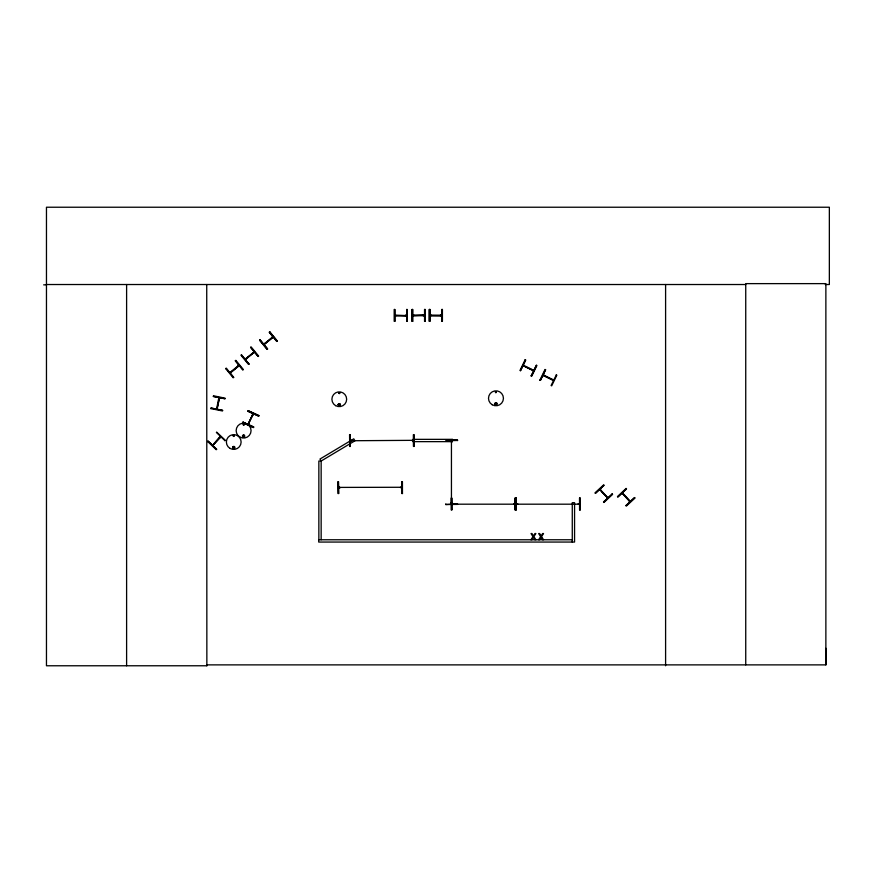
<?xml version="1.0" encoding="UTF-8"?>
<svg xmlns="http://www.w3.org/2000/svg" width="873" height="873" viewBox="0 0 873 873"><rect width="100%" height="100%" fill="white"/><g stroke="black" fill="none" stroke-linecap="round" stroke-linejoin="round"><path stroke-width="1.31" d="M825.269 284.522L829.35 284.522L829.35 207.228L46.465 207.228L46.465 665.772L206.857 665.772L206.748 664.877L825.869 664.877L825.989 648.301M231.094 372.138L230.559 371.887M239.115 365.612L230.352 372.913M245.608 359.458L254.512 352.059L245.215 359.174L246.557 358.759M272.987 337.229L271.863 337.535M216.624 409.131L217.432 407.844M218.937 397.553L218.599 398.699L219.21 398.95M630.022 501.833L622.143 493.19L630.12 501.735M630.339 501.309L622.449 492.907L622.94 494.227M451.45 441.924L451.439 440.603M451.854 441.913L451.908 440.636M451.439 503.852L451.428 502.542M452.039 503.721L451.898 502.564L451.374 502.783M233.124 435.725C234.248 438.05 234.564 434.121 233.233 435.605M233.397 435.987L234.106 435.9L233.44 435.813M244.233 424.638C243.152 422.117 242.683 426.635 244.189 424.474M339.979 404.766C337.753 407.364 339.259 401.722 339.968 405.159M210.906 408.662L211.037 408.018L222.615 410.332L222.495 410.976L210.917 408.608M213.35 396.429L213.481 395.785L225.048 398.153L224.928 398.743L213.35 396.429L224.939 398.721M216.613 408.968L218.828 397.782M219.472 397.651L217.061 409.022L219.418 397.892M451.843 440.723L451.919 441.673M451.843 503.852L452.989 503.666L453.043 504.278M248.161 424.136L253.083 413.671L248.052 424.365M248.543 424.584L249.132 423.449M253.497 413.9L252.974 415.035L252.526 414.588M606.68 497.206L606.779 497.13M630.415 501.451L629.095 500.829M243.349 424.213L243.916 424.649L243.338 424.311M339.783 393.407C338.495 390.711 339.139 395.633 339.695 392.697M495.406 391.846C495.799 394.552 497.414 390.318 495.395 392.021M495.351 403.468C497.348 406.611 495.526 400.751 495.613 404.428M216.777 408.073L217.355 408.007M242.989 422.052L242.716 422.641L253.454 427.552L253.727 426.952L242.956 422.117L253.661 427.104M248.172 410.703L247.899 411.303L258.67 416.137L258.91 415.613L248.172 410.703L258.888 415.668M248.194 424.256L253.432 414.009M520.472 370.665L525.557 360.003M524.313 366.202L524.226 365.558L524.215 366.147M532.377 370.261L532.716 369.748M531.188 375.881L536.328 365.241L536.917 365.525L531.755 376.154L531.166 375.859M531.319 375.936L536.469 365.307M539.918 380.115L545.036 369.465L545.625 369.759L540.463 380.377L539.874 380.093M540.311 380.312L545.549 369.716M544.141 375.968L544.141 375.237L544.13 375.827M552.293 379.93L552.849 379.46L552.402 379.908M553.591 379.82L553.329 380.355M451.908 503.808L451.396 503.688M413.507 440.745L412.438 440.276M401.809 487.811L400.5 487.407L401.809 487.407M406.523 315.589L394.869 315.12L396.266 315.589M405.585 315.71L405.454 315.077L406.643 315.186M412.722 315.186L414.031 315.186M429.942 315.186L431.131 315.077L431.011 315.71M440.439 315.186L441.749 315.186M212.554 445.317L220.4 436.478M219.614 437.209L220.88 436.838L212.696 445.23L220.312 436.565L219.505 437.264L219.931 437.831M531.853 539.765L533.403 537.266L534.92 539.765M539.514 539.765L541.064 537.266L542.58 539.765M530.959 539.765L532.934 536.644L531.013 533.523L531.963 533.523L533.458 535.978L534.963 533.523L535.869 533.523L533.916 536.6L535.869 539.765M538.619 539.765L540.605 536.644L538.674 533.523L539.623 533.523L541.118 535.978L542.635 533.523L543.53 533.523L541.576 536.6L543.541 539.765M244.167 436.686C243.796 432.975 242.137 438.868 244.287 435.943M338.866 392.697L338.713 393.265M338.779 404.264L338.669 405.116M231.236 372.193L229.915 372.52L238.853 365.241L238.187 366.311M239.093 365.732L230.177 372.891M253.377 352.376L253.53 353.03M263.908 343.995L264.246 344.497L273.227 337.12M272.016 337.338L272.201 337.96M350.259 440.745L413.376 440.33L412.307 440.341M338.571 487.407L401.558 487.276M338.571 487.811L339.641 487.931L339.63 487.276M515.048 504.19L513.859 504.31L513.979 503.666M517.613 504.179L516.423 504.288L517.613 503.765M579.388 504.234L578.264 503.721L579.541 504.179M424.54 315.72L412.907 315.72L412.962 315.12M424.529 315.186L423.34 315.077L423.46 315.71M412.754 315.655L424.278 315.12M238.045 365.743L238.264 366.42M207.676 441.585L208.123 441.116L216.69 449.246L216.242 449.726L207.709 441.552M224.83 440.679L225.278 440.21L216.679 432.113M220.727 436.773L212.783 445.263M603.68 484.842L595.004 492.852L595.451 493.332L604.072 485.257L595.397 493.278M600.591 490.495L600.733 489.862M603.614 502.095L612.257 494.042M617.833 496.923L626.421 488.815M625.952 505.62L634.584 497.566L635.031 498.046L626.356 506.067L625.952 505.62L634.606 497.588M451.385 502.695L451.439 503.732L451.439 440.734L451.439 441.793M250.627 347.345L251.129 346.93L258.626 356.053L258.124 356.479L250.649 347.334L258.19 356.424M225.692 368.668L226.205 368.253L233.702 377.376L233.189 377.791L225.736 368.635M235.328 360.756L235.83 360.342L243.327 369.465L242.825 369.879L235.328 360.756L242.89 369.825M245.215 359.174L254.25 351.754M264.77 343.373L263.853 344.126L272.791 336.782M273.151 337.022L264.017 344.519M249.001 363.976L248.489 364.39L240.992 355.256L241.505 354.842L248.936 364.019M244.014 424.889L243.458 425.031M243.251 435.507L243.109 436.62M254.021 351.863L253.257 352.419L253.716 352.79M513.891 503.743C516.489 503.688 512.713 503.634 513.979 504.267M423.46 315.12L423.165 315.72M523.462 365.263L533.719 370.316M533.556 370.785L523.2 365.798M599.915 489.164L607.892 497.719M412.438 440.221L412.351 440.8M338.811 487.276L339.881 487.396L339.641 487.931M401.569 487.876L400.62 487.407L401.645 487.363M578.472 503.721L579.541 503.776M406.403 315.71L394.869 315.655L406.654 315.72M430.193 315.12L441.629 315.186M440.69 315.12L440.396 315.72M441.509 315.71L429.974 315.655M351.328 440.865L351.448 440.221M233.746 446.845C232.829 450.413 235.121 444.881 233.244 448.045M351.448 440.734L350.51 440.81M452.29 439.948L457.539 439.97L457.55 440.57M452.301 440.439L457.55 440.407L445.732 440.647M349.637 446.452L350.302 446.441L350.226 434.634L349.571 434.634L349.691 446.452M413.54 446.441L414.195 446.441L414.118 434.634L413.464 434.634L413.54 446.441L413.551 434.634M338.811 487.341L339.761 487.396M339.761 487.811L338.811 487.876M338.604 493.518L337.949 493.518L337.873 481.71L338.528 481.7L338.604 493.518L338.364 481.7M402.508 493.507L401.853 493.518L401.776 481.7L402.431 481.7L402.453 493.507M580.163 498.068L579.508 498.068L579.574 509.887L580.239 509.876L580.163 498.068L580.185 509.887M457.55 503.972L445.743 504.539L445.743 503.885M451.799 504.19L452.869 503.721M516.423 503.776L517.493 503.765M445.743 504.485L457.55 504.408M513.859 504.201L514.917 504.19L451.919 504.19M517.493 504.179L516.423 504.19L579.421 504.19L578.472 504.256M451.832 509.897L451.177 509.897L451.155 498.09L451.767 498.09L451.832 509.897L451.679 498.09M43.65 284.849L46.465 284.838M46.465 284.522L745.738 284.522M406.643 309.479L407.298 309.479L407.298 321.297L406.643 321.297L406.731 309.479L406.807 321.297M412.722 321.297L412.056 321.297L412.056 309.479L412.722 309.479L412.634 321.297M424.529 321.297L425.184 321.297L425.184 309.479L424.529 309.479L424.605 321.297L424.693 309.479M412.842 315.186L424.409 315.186M441.76 315.72L430.193 315.655M394.836 321.297L394.181 321.297L394.181 309.479L394.836 309.479L394.803 321.297L394.749 309.479M572.273 539.765L318.71 539.765L318.71 542.057L574.565 542.057L574.565 502.684L572.273 502.684L572.273 542.057M339.281 392.795L339.182 393.461L339.532 392.861M211.015 408.095L222.604 410.408M543.377 374.932L553.646 379.984M553.307 380.41L543.082 375.357M495.788 392.479L496.224 391.912L495.744 392.392M247.965 411.15L258.703 416.061M242.738 422.597L253.476 427.497M525.404 366.682L531.504 369.639M545.33 376.35L551.43 379.319M216.373 432.43L224.885 440.625M208.069 441.171L216.58 449.366M601.432 491.324L606.058 496.29M607.684 498.09L599.74 489.666M269.724 331.915L277.221 341.048M269.386 332.198L276.883 341.321M260.012 339.903L267.509 349.025M259.674 340.175L267.171 349.309M241.374 354.951L248.87 364.074M226.14 368.308L233.637 377.431M579.672 498.068L579.748 509.887M516.096 498.079L516.172 509.887M515.605 498.079L515.736 509.887M515.168 498.079L515.157 509.897M401.853 481.7L402.017 493.507M350.062 434.634L350.215 446.452M825.869 664.877L825.869 283.627L745.738 283.627L745.738 664.877M665.597 284.522L665.597 665.772M441.924 309.479L441.924 321.297M429.865 309.479L429.865 321.297M429.341 309.479L429.341 321.297M425.129 309.479L425.129 321.297M412.558 309.479L412.558 321.297M412.111 309.479L412.111 321.297M321.155 539.765L321.155 461.02L319.976 459.045L353.751 438.824L354.94 440.8L321.155 461.02L318.852 461.02L318.852 539.765M206.737 284.522L206.857 665.772M126.607 284.522L126.607 665.772M232.72 447.271C234.019 451.33 235.874 444.412 232.72 447.271M242.574 435.845C243.883 439.905 245.739 432.986 242.574 435.845M338.255 404.494C339.553 408.553 341.408 401.624 338.255 404.494M494.936 403.544C496.235 407.604 498.101 400.674 494.936 403.544M525.11 359.796L520.002 370.447L520.537 370.709L525.699 360.08L525.11 359.796M556.319 374.954L551.092 385.539L551.681 385.822L556.843 375.204L556.243 374.91M612.202 493.976L603.505 501.975L603.952 502.455L612.595 494.402L612.148 493.922M626.083 488.454L617.484 496.541L617.888 496.988L626.53 488.935L626.083 488.454M260.132 339.793L259.63 340.219L267.127 349.342L267.629 348.927L260.067 339.848M269.768 331.882L269.266 332.297L276.763 341.43L277.265 341.016L269.768 331.882M516.259 498.079L515.005 498.079L515.081 509.897L516.336 509.887L516.259 498.079M429.942 309.479L429.287 309.479L429.287 321.297L429.942 321.297L429.942 309.479M442.415 309.479L441.749 309.479L441.749 321.297L442.415 321.297L442.415 309.479M452.269 439.348L412.896 439.348L412.896 441.64L452.269 441.64L452.269 439.348M335.592 405.639A7.377 7.377 0 0 0 346.657 399.245A7.377 7.377 0 0 0 335.592 392.85A7.377 7.377 0 0 0 335.592 405.639M338.702 405.749A1.146 1.146 0 0 0 340.415 404.766A1.146 1.146 0 0 0 338.702 403.773A1.146 1.146 0 0 0 338.702 405.749M230.057 448.416A7.377 7.377 0 0 0 241.123 442.033A7.377 7.377 0 0 0 230.057 435.638A7.377 7.377 0 0 0 230.057 448.416M233.178 448.536A1.146 1.146 0 0 0 234.892 447.543A1.146 1.146 0 0 0 233.178 446.561A1.146 1.146 0 0 0 233.178 448.536M239.868 437.067A7.475 7.475 0 0 0 251.075 430.596A7.475 7.475 0 0 0 239.868 424.136A7.475 7.475 0 0 0 239.868 437.067M243.032 437.111A1.146 1.146 0 0 0 244.746 436.118A1.146 1.146 0 0 0 243.032 435.136A1.146 1.146 0 0 0 243.032 437.111M492.23 404.766A7.475 7.475 0 0 0 503.437 398.295A7.475 7.475 0 0 0 492.23 391.824A7.475 7.475 0 0 0 492.23 404.766M495.395 404.81A1.146 1.146 0 0 0 497.108 403.817A1.146 1.146 0 0 0 495.395 402.835A1.146 1.146 0 0 0 495.395 404.81"/></g></svg>
